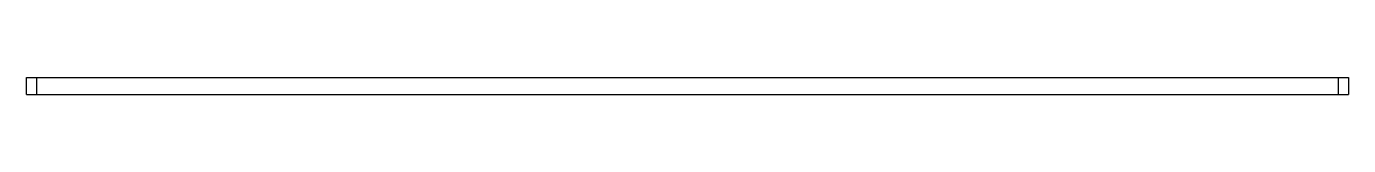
# Paper-space layout '_Bottom' of a CAD drawing. Header units: millimetres. Extents: x -195 to 195, y 0 to 5.
import ezdxf

# ---------------------------------------------------------------- set-up
doc = ezdxf.new("R2010")
doc.units = ezdxf.units.MM

psp = doc.layouts.new('_Bottom')

# ---------------------------------------------------------------- linework, layer by layer
at = {"color": 7, "linetype": 'Continuous', "lineweight": 25}
for p, q in [((-195, 5), (195, 5)), ((-195, 0), (-195, 5)), ((-192, 5), (-192, 0)), ((-32.14, 5.03), (-32.14, 5)), ((192, 0), (192, 5)), ((195, 5), (195, 0)), ((-195, 0), (195, 0))]:
    psp.add_line(p, q, dxfattribs=at)

doc.saveas('drawing.dxf')
